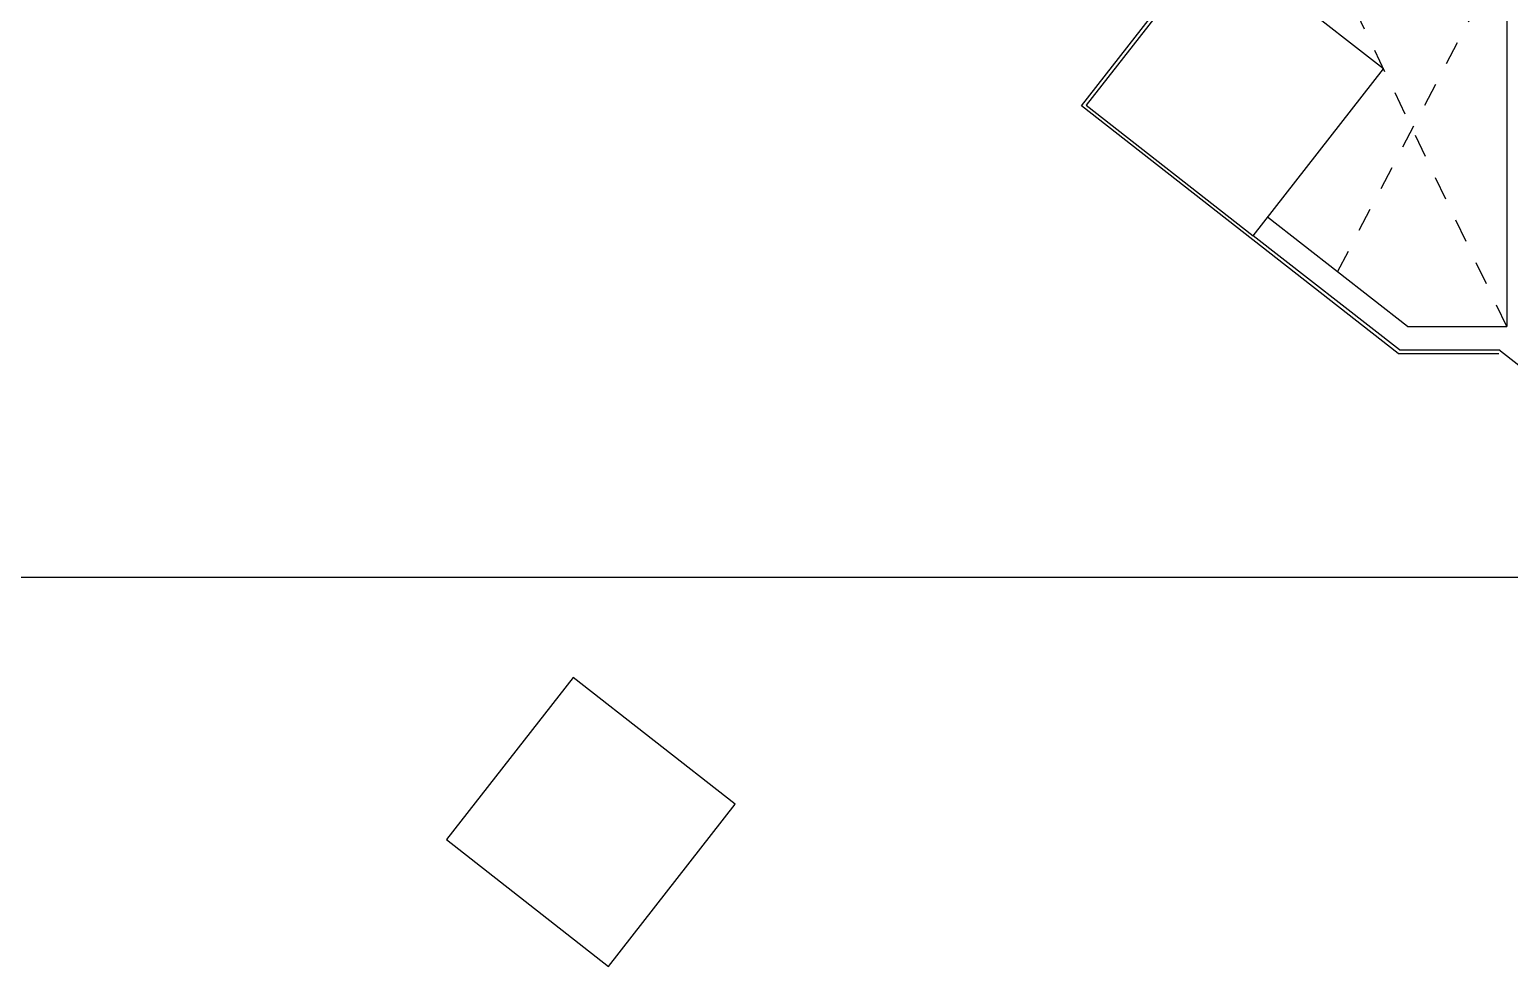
# Model space of a CAD drawing. Header units: millimetres. Extents: x -7718 to 421089, y 87466 to 341395.
# Drawn here: x 371592 to 384176, y 152168 to 160132 of the extents above; entities that cross this region are included whole.
import ezdxf

# ---------------------------------------------------------------- set-up
doc = ezdxf.new("R2010")
doc.units = ezdxf.units.MM
doc.header["$LTSCALE"] = 200
doc.header["$MEASUREMENT"] = 0
doc.linetypes.add('HIDDEN', pattern=[2, 1, -1])
doc.layers.add('e-plan', color=9, linetype='CONTINUOUS')
doc.layers.add('e-room-box', color=7, linetype='CONTINUOUS')

msp = doc.modelspace()

# ---------------------------------------------------------------- linework, layer by layer
at = {"layer": 'e-plan'}
for p, q in [((380536, 159483), (381673, 160939)), ((384153, 160819), (384153, 157609)), ((383230, 157379), (380536, 159483)), ((383309, 157609), (382120, 158538)), ((383240, 157409), (381997, 158380)), ((383309, 157609), (384153, 157609)), ((383230, 157379), (384085, 157379)), ((383240, 157409), (384085, 157409)), ((385027, 156672), (384085, 157409))]:
    msp.add_line(p, q, dxfattribs=at)
at = {"layer": 'e-plan', "ltscale": 0.5}
for p, q in [((381686, 160907), (380578, 159489)), ((383105, 159799), (381686, 160907)), ((381997, 158380), (383105, 159799)), ((380578, 159489), (381997, 158380)), ((376213, 154625), (375136, 153246)), ((377592, 153547), (376213, 154625)), ((376515, 152168), (377592, 153547)), ((375136, 153246), (376515, 152168))]:
    msp.add_line(p, q, dxfattribs=at)
at = {"layer": 'e-plan', "linetype": 'HIDDEN'}
for p, q in [((384153, 157609), (382617, 160819)), ((382714, 158073), (384153, 160819))]:
    msp.add_line(p, q, dxfattribs=at)
at = {"layer": 'e-room-box'}
msp.add_line((356533, 155476), (417756, 155476), dxfattribs=at)

doc.saveas('drawing.dxf')
